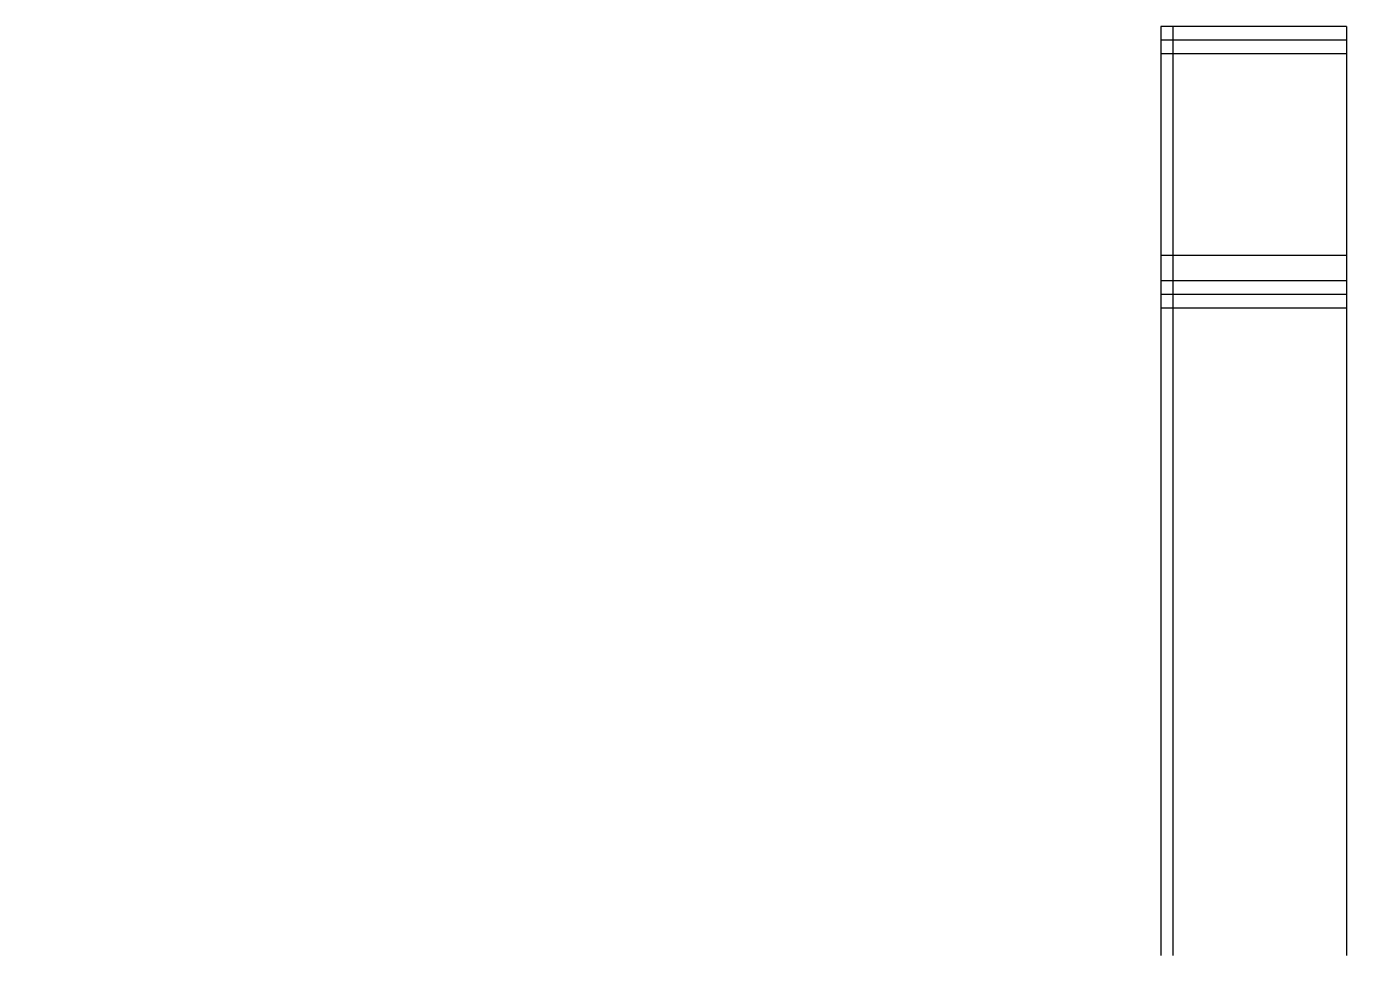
# Model space of a CAD drawing. Header units: inches. Extents: x 0 to 32.3, y 0 to 23.2.
import ezdxf

# ---------------------------------------------------------------- set-up
doc = ezdxf.new("R2010")
doc.units = ezdxf.units.IN
doc.header["$LTSCALE"] = 0.5
doc.header["$MEASUREMENT"] = 0
doc.layers.get('defpoints').update_dxf_attribs({"color": 27})
doc.layers.add('G-Anno-Nplt', color=140, linetype='Continuous', plot=False)

msp = doc.modelspace()

# ---------------------------------------------------------------- linework, layer by layer
at = {"layer": 'defpoints'}
for p in [(14.381, 12), (0, 0)]:
    msp.add_point(p, dxfattribs=at)
at = {"layer": 'G-Anno-Nplt'}
for p, q in [((32.312, 23.19), (27.762, 23.19)), ((27.762, 23.19), (27.762, 0.44)), ((28.062, 23.19), (28.062, 0.44)), ((32.312, 23.19), (32.312, 0.44)), ((32.312, 22.857), (27.762, 22.857)), ((32.312, 22.518), (27.762, 22.518)), ((32.312, 17.582), (27.762, 17.582)), ((32.312, 16.957), (27.762, 16.957)), ((32.312, 16.624), (27.762, 16.624)), ((32.312, 16.29), (27.762, 16.29))]:
    msp.add_line(p, q, dxfattribs=at)

doc.saveas('drawing.dxf')
